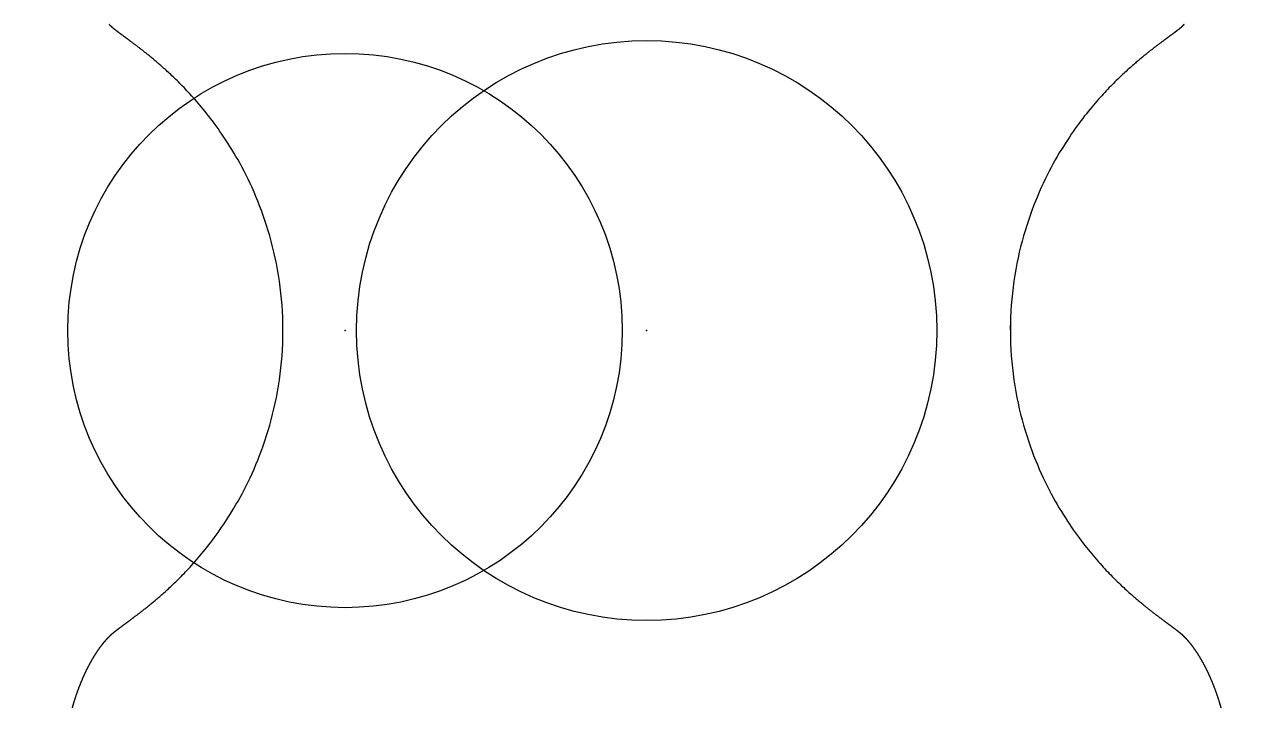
# Model space of a CAD drawing. Header units: metres. Extents: x -15 to 15, y -15 to 15.
# Drawn here: x -2.6 to 7.37, y -3.06 to 2.48 of the extents above; entities that cross this region are included whole.
import ezdxf

# ---------------------------------------------------------------- set-up
doc = ezdxf.new("R2010")
doc.units = ezdxf.units.M

msp = doc.modelspace()

# ---------------------------------------------------------------- linework, layer by layer
at = {"color": 1}
for points in [[(-2.2128, -3.0625), (-2.2117, -3.0586), (-2.2106, -3.0548), (-2.2095, -3.0509), (-2.2084, -3.0471), (-2.2073, -3.0433), (-2.2062, -3.0395), (-2.2051, -3.0357), (-2.204, -3.032), (-2.2028, -3.0282), (-2.2017, -3.0245), (-2.2006, -3.0208), (-2.1995, -3.0171), (-2.1983, -3.0134), (-2.1972, -3.0097), (-2.196, -3.006), (-2.1949, -3.0024), (-2.1938, -2.9988), (-2.1926, -2.9951), (-2.1914, -2.9915), (-2.1903, -2.9879), (-2.1891, -2.9844), (-2.188, -2.9808), (-2.1868, -2.9773), (-2.1856, -2.9737), (-2.1845, -2.9702), (-2.1833, -2.9667), (-2.1821, -2.9632), (-2.1809, -2.9597), (-2.1797, -2.9562), (-2.1786, -2.9528), (-2.1774, -2.9494), (-2.1762, -2.9459), (-2.175, -2.9425), (-2.1738, -2.9391), (-2.1726, -2.9358), (-2.1714, -2.9324), (-2.1702, -2.929), (-2.169, -2.9257), (-2.1678, -2.9224), (-2.1666, -2.9191), (-2.1654, -2.9158), (-2.1642, -2.9125), (-2.1629, -2.9092), (-2.1617, -2.906), (-2.1605, -2.9027), (-2.1593, -2.8995), (-2.1581, -2.8963), (-2.1568, -2.8931), (-2.1556, -2.8899), (-2.1544, -2.8867), (-2.1532, -2.8836), (-2.1519, -2.8804), (-2.1507, -2.8773), (-2.1495, -2.8742), (-2.1483, -2.8711), (-2.147, -2.868), (-2.1458, -2.865), (-2.1445, -2.8619), (-2.1433, -2.8589), (-2.1421, -2.8558), (-2.1408, -2.8528), (-2.1396, -2.8498), (-2.1384, -2.8468), (-2.1371, -2.8438), (-2.1359, -2.8409), (-2.1346, -2.8379), (-2.1334, -2.835), (-2.1321, -2.8321), (-2.1309, -2.8292), (-2.1297, -2.8263), (-2.1284, -2.8234), (-2.1272, -2.8206), (-2.1259, -2.8177), (-2.1247, -2.8149), (-2.1234, -2.8121), (-2.1222, -2.8092), (-2.1209, -2.8065), (-2.1197, -2.8037), (-2.1184, -2.8009), (-2.1172, -2.7982), (-2.1159, -2.7954), (-2.1147, -2.7927), (-2.1134, -2.79), (-2.1122, -2.7873), (-2.1109, -2.7846), (-2.1097, -2.7819), (-2.1084, -2.7793), (-2.1072, -2.7766), (-2.106, -2.774), (-2.1047, -2.7714), (-2.1035, -2.7688), (-2.1022, -2.7662), (-2.101, -2.7636), (-2.0997, -2.7611), (-2.0985, -2.7585), (-2.0972, -2.756), (-2.096, -2.7535), (-2.0948, -2.7509), (-2.0935, -2.7484), (-2.0923, -2.746), (-2.091, -2.7435), (-2.0898, -2.741), (-2.0886, -2.7386), (-2.0873, -2.7362), (-2.0861, -2.7338), (-2.0849, -2.7314), (-2.0836, -2.729), (-2.0824, -2.7266), (-2.0812, -2.7242), (-2.08, -2.7219), (-2.0787, -2.7196), (-2.0775, -2.7172), (-2.0763, -2.7149), (-2.0751, -2.7126), (-2.0738, -2.7103), (-2.0726, -2.7081), (-2.0714, -2.7058), (-2.0702, -2.7036), (-2.069, -2.7013), (-2.0678, -2.6991), (-2.0666, -2.6969), (-2.0653, -2.6947), (-2.0641, -2.6925), (-2.0629, -2.6904), (-2.0617, -2.6882), (-2.0605, -2.6861), (-2.0593, -2.684), (-2.0581, -2.6818), (-2.0569, -2.6797), (-2.0557, -2.6777), (-2.0546, -2.6756), (-2.0534, -2.6735), (-2.0522, -2.6715), (-2.051, -2.6694), (-2.0498, -2.6674), (-2.0486, -2.6654), (-2.0475, -2.6634), (-2.0463, -2.6614), (-2.0451, -2.6594), (-2.044, -2.6575), (-2.0428, -2.6555), (-2.0416, -2.6536), (-2.0405, -2.6516), (-2.0393, -2.6497), (-2.0382, -2.6478), (-2.037, -2.6459), (-2.0358, -2.6441), (-2.0347, -2.6422), (-2.0336, -2.6403), (-2.0324, -2.6385), (-2.0313, -2.6367), (-2.0301, -2.6349), (-2.029, -2.633), (-2.0279, -2.6313), (-2.0268, -2.6295), (-2.0256, -2.6277), (-2.0245, -2.6259), (-2.0234, -2.6242), (-2.0223, -2.6225), (-2.0212, -2.6208), (-2.0201, -2.619), (-2.019, -2.6173), (-2.0179, -2.6157), (-2.0168, -2.614), (-2.0157, -2.6123), (-2.0146, -2.6107), (-2.0135, -2.609), (-2.0124, -2.6074), (-2.0113, -2.6058), (-2.0102, -2.6042), (-2.0092, -2.6026), (-2.0081, -2.601), (-2.007, -2.5994), (-2.006, -2.5979), (-2.0049, -2.5963), (-2.0039, -2.5948), (-2.0028, -2.5933), (-2.0018, -2.5918), (-2.0007, -2.5903), (-1.9997, -2.5888), (-1.9986, -2.5873), (-1.9976, -2.5858), (-1.9966, -2.5844), (-1.9956, -2.5829), (-1.9945, -2.5815), (-1.9935, -2.58), (-1.9925, -2.5786), (-1.9915, -2.5772), (-1.9905, -2.5758), (-1.9895, -2.5745), (-1.9885, -2.5731), (-1.9875, -2.5717), (-1.9865, -2.5704), (-1.9855, -2.569), (-1.9846, -2.5677), (-1.9836, -2.5664), (-1.9826, -2.5651), (-1.9816, -2.5638), (-1.9807, -2.5625), (-1.9797, -2.5612), (-1.9788, -2.5599), (-1.9778, -2.5587), (-1.9769, -2.5574), (-1.9759, -2.5562), (-1.975, -2.555), (-1.9741, -2.5538), (-1.9731, -2.5525), (-1.9722, -2.5513), (-1.9713, -2.5502), (-1.9704, -2.549), (-1.9695, -2.5478), (-1.9685, -2.5467), (-1.9676, -2.5455), (-1.9667, -2.5444), (-1.9658, -2.5432), (-1.965, -2.5421), (-1.9641, -2.541), (-1.9632, -2.5399), (-1.9623, -2.5388), (-1.9614, -2.5377), (-1.9606, -2.5367), (-1.9597, -2.5356), (-1.9589, -2.5345), (-1.958, -2.5335), (-1.9572, -2.5325), (-1.9563, -2.5314), (-1.9555, -2.5304), (-1.9546, -2.5294), (-1.9538, -2.5284), (-1.953, -2.5274), (-1.9522, -2.5264), (-1.9513, -2.5255), (-1.9505, -2.5245), (-1.9497, -2.5235), (-1.9489, -2.5226), (-1.9481, -2.5217), (-1.9473, -2.5207), (-1.9465, -2.5198), (-1.9457, -2.5189), (-1.945, -2.518), (-1.9442, -2.5171), (-1.9434, -2.5162), (-1.9426, -2.5153), (-1.9419, -2.5144), (-1.9411, -2.5136), (-1.9404, -2.5127), (-1.9396, -2.5119), (-1.9389, -2.511), (-1.9381, -2.5102), (-1.9374, -2.5094), (-1.9366, -2.5086), (-1.9359, -2.5077), (-1.9352, -2.5069), (-1.9345, -2.5061), (-1.9338, -2.5054), (-1.9331, -2.5046), (-1.9323, -2.5038), (-1.9316, -2.503), (-1.9309, -2.5023), (-1.9302, -2.5015), (-1.9296, -2.5008), (-1.9289, -2.5), (-1.9282, -2.4993), (-1.9275, -2.4986), (-1.9268, -2.4979), (-1.9262, -2.4971), (-1.9255, -2.4964), (-1.9248, -2.4957), (-1.9242, -2.495), (-1.9235, -2.4944), (-1.9229, -2.4937), (-1.9222, -2.493), (-1.9216, -2.4923), (-1.921, -2.4917), (-1.9203, -2.491), (-1.9197, -2.4904), (-1.9191, -2.4897), (-1.9185, -2.4891), (-1.9178, -2.4885), (-1.9172, -2.4878), (-1.9166, -2.4872), (-1.916, -2.4866), (-1.9154, -2.486), (-1.9148, -2.4854), (-1.9142, -2.4848), (-1.9136, -2.4842), (-1.913, -2.4836), (-1.9124, -2.483), (-1.9118, -2.4824), (-1.9113, -2.4819), (-1.9107, -2.4813), (-1.9101, -2.4807), (-1.9095, -2.4802), (-1.909, -2.4796), (-1.9084, -2.4791), (-1.9078, -2.4785), (-1.9073, -2.478), (-1.9067, -2.4774), (-1.9062, -2.4769), (-1.9056, -2.4764), (-1.9051, -2.4758), (-1.9045, -2.4753), (-1.904, -2.4748), (-1.9034, -2.4743), (-1.9029, -2.4738), (-1.9023, -2.4733), (-1.9018, -2.4728), (-1.9013, -2.4723), (-1.9007, -2.4718), (-1.9002, -2.4713), (-1.8997, -2.4708), (-1.8991, -2.4703), (-1.8986, -2.4698), (-1.8981, -2.4693), (-1.8976, -2.4688), (-1.897, -2.4683), (-1.8965, -2.4679), (-1.896, -2.4674), (-1.8955, -2.4669), (-1.895, -2.4665), (-1.8944, -2.466), (-1.8939, -2.4655), (-1.8934, -2.4651), (-1.8929, -2.4646), (-1.8924, -2.4641), (-1.8919, -2.4637), (-1.8913, -2.4632), (-1.8908, -2.4628), (-1.8903, -2.4623), (-1.8898, -2.4618), (-1.8893, -2.4614), (-1.8888, -2.4609), (-1.8882, -2.4605), (-1.8877, -2.46), (-1.8872, -2.4596), (-1.8867, -2.4591), (-1.8862, -2.4587), (-1.8856, -2.4582), (-1.8851, -2.4578), (-1.8846, -2.4573), (-1.884, -2.4569), (-1.8835, -2.4564), (-1.883, -2.456), (-1.8824, -2.4555), (-1.8819, -2.455), (-1.8814, -2.4546), (-1.8808, -2.4541), (-1.8803, -2.4537), (-1.8797, -2.4532), (-1.8792, -2.4527), (-1.8786, -2.4523), (-1.8781, -2.4518), (-1.8775, -2.4513), (-1.8769, -2.4509), (-1.8764, -2.4504), (-1.8758, -2.4499), (-1.8752, -2.4494), (-1.8746, -2.449), (-1.874, -2.4485), (-1.8734, -2.448), (-1.8728, -2.4475), (-1.8722, -2.447), (-1.8716, -2.4465), (-1.871, -2.446), (-1.8704, -2.4455), (-1.8697, -2.445), (-1.8691, -2.4445), (-1.8684, -2.4439), (-1.8678, -2.4434), (-1.8671, -2.4429), (-1.8664, -2.4424), (-1.8658, -2.4418), (-1.8651, -2.4413), (-1.8644, -2.4407), (-1.8637, -2.4401), (-1.8629, -2.4396), (-1.8622, -2.439), (-1.8615, -2.4384), (-1.8607, -2.4378), (-1.86, -2.4372), (-1.8592, -2.4366), (-1.8584, -2.436), (-1.8576, -2.4354), (-1.8568, -2.4348), (-1.856, -2.4342), (-1.8552, -2.4335), (-1.8544, -2.4329), (-1.8535, -2.4322), (-1.8526, -2.4315), (-1.8517, -2.4309), (-1.8508, -2.4302), (-1.8499, -2.4295), (-1.849, -2.4288), (-1.8481, -2.428), (-1.8471, -2.4273), (-1.8461, -2.4266), (-1.8451, -2.4258), (-1.8441, -2.425), (-1.8431, -2.4243), (-1.842, -2.4235), (-1.841, -2.4227), (-1.8399, -2.4218), (-1.8388, -2.421), (-1.8377, -2.4201), (-1.8365, -2.4193), (-1.8353, -2.4184), (-1.8342, -2.4175), (-1.8329, -2.4166), (-1.8317, -2.4157), (-1.8305, -2.4147), (-1.8292, -2.4138), (-1.8279, -2.4128), (-1.8265, -2.4118), (-1.8252, -2.4108), (-1.8238, -2.4098), (-1.8224, -2.4087), (-1.8209, -2.4076), (-1.8195, -2.4065), (-1.818, -2.4054), (-1.8164, -2.4043), (-1.8149, -2.4032), (-1.8133, -2.402), (-1.8117, -2.4008), (-1.81, -2.3996), (-1.8083, -2.3983), (-1.8066, -2.397), (-1.8049, -2.3957), (-1.8031, -2.3944), (-1.8012, -2.3931), (-1.7994, -2.3917), (-1.7975, -2.3903), (-1.7955, -2.3889), (-1.7935, -2.3874), (-1.7915, -2.3859), (-1.7895, -2.3844), (-1.7874, -2.3828), (-1.7852, -2.3813), (-1.783, -2.3796), (-1.7808, -2.378), (-1.7785, -2.3763), (-1.7762, -2.3746), (-1.7738, -2.3728), (-1.7713, -2.371), (-1.7689, -2.3692), (-1.7663, -2.3673), (-1.7637, -2.3654), (-1.7611, -2.3635), (-1.7584, -2.3615), (-1.7556, -2.3594), (-1.7528, -2.3574), (-1.75, -2.3552), (-1.747, -2.3531), (-1.744, -2.3508), (-1.741, -2.3486), (-1.7379, -2.3463), (-1.7347, -2.3439), (-1.7314, -2.3415), (-1.7281, -2.339), (-1.7247, -2.3364), (-1.7213, -2.3338), (-1.7177, -2.3312), (-1.7141, -2.3285), (-1.7105, -2.3257), (-1.7067, -2.3229), (-1.7028, -2.32), (-1.6989, -2.317), (-1.6949, -2.314), (-1.6908, -2.3108), (-1.6867, -2.3077), (-1.6824, -2.3044), (-1.678, -2.3011), (-1.6736, -2.2977), (-1.6691, -2.2942), (-1.6644, -2.2906), (-1.6597, -2.2869), (-1.6549, -2.2832), (-1.6499, -2.2793), (-1.6449, -2.2754), (-1.6397, -2.2713), (-1.6345, -2.2672), (-1.6291, -2.263), (-1.6237, -2.2586), (-1.6181, -2.2542), (-1.6124, -2.2496), (-1.6065, -2.2449), (-1.6006, -2.2401), (-1.5945, -2.2352), (-1.5883, -2.2302), (-1.582, -2.225), (-1.5755, -2.2197), (-1.5689, -2.2142), (-1.5622, -2.2087), (-1.5553, -2.2029), (-1.5483, -2.197), (-1.5411, -2.191), (-1.5338, -2.1848), (-1.5264, -2.1785), (-1.5187, -2.1719), (-1.511, -2.1652), (-1.503, -2.1583), (-1.4949, -2.1513), (-1.4867, -2.144), (-1.4783, -2.1365), (-1.4697, -2.1289), (-1.4609, -2.121), (-1.452, -2.1129), (-1.4428, -2.1046), (-1.4335, -2.096), (-1.4241, -2.0872), (-1.4144, -2.0781), (-1.4045, -2.0688), (-1.3945, -2.0593), (-1.3842, -2.0494), (-1.3738, -2.0393), (-1.3632, -2.0289), (-1.3523, -2.0182), (-1.3413, -2.0071), (-1.33, -1.9958), (-1.3186, -1.9841), (-1.3069, -1.9721), (-1.2951, -1.9597), (-1.283, -1.9469), (-1.2707, -1.9338), (-1.2582, -1.9203), (-1.2455, -1.9064), (-1.2326, -1.892), (-1.2195, -1.8773), (-1.2061, -1.8621), (-1.1926, -1.8464), (-1.1788, -1.8303), (-1.1649, -1.8137), (-1.1507, -1.7966), (-1.1363, -1.7789), (-1.1218, -1.7608), (-1.107, -1.7421), (-1.0921, -1.7228), (-1.077, -1.7029), (-1.0617, -1.6825), (-1.0462, -1.6614), (-1.0306, -1.6398), (-1.0149, -1.6174), (-0.999, -1.5944), (-0.983, -1.5708), (-0.9668, -1.5464), (-0.9506, -1.5213), (-0.9343, -1.4956), (-0.9179, -1.469), (-0.9014, -1.4417), (-0.885, -1.4137), (-0.8685, -1.3848), (-0.852, -1.3552), (-0.8355, -1.3248), (-0.8191, -1.2935), (-0.8028, -1.2614), (-0.7866, -1.2285), (-0.7705, -1.1947), (-0.7545, -1.1601), (-0.7388, -1.1247), (-0.7233, -1.0884), (-0.708, -1.0512), (-0.693, -1.0132), (-0.6783, -0.9744), (-0.664, -0.9347), (-0.6501, -0.8942), (-0.6366, -0.8529), (-0.6236, -0.8109), (-0.611, -0.768), (-0.599, -0.7244), (-0.5876, -0.6801), (-0.5768, -0.6351), (-0.5666, -0.5895), (-0.557, -0.5432), (-0.5482, -0.4964), (-0.5401, -0.449), (-0.5328, -0.4011), (-0.5262, -0.3528), (-0.5205, -0.304), (-0.5156, -0.2549), (-0.5115, -0.2056), (-0.5083, -0.156), (-0.506, -0.1062), (-0.5046, -0.0562), (-0.504, -0.0063), (-0.5046, 0.0562), (-0.506, 0.1062), (-0.5083, 0.156), (-0.5115, 0.2056), (-0.5156, 0.2549), (-0.5205, 0.304), (-0.5262, 0.3528), (-0.5328, 0.4011), (-0.5401, 0.449), (-0.5482, 0.4964), (-0.557, 0.5432), (-0.5666, 0.5895), (-0.5768, 0.6351), (-0.5876, 0.6801), (-0.599, 0.7244), (-0.611, 0.768), (-0.6236, 0.8109), (-0.6366, 0.8529), (-0.6501, 0.8942), (-0.664, 0.9347), (-0.6783, 0.9744), (-0.693, 1.0132), (-0.708, 1.0512), (-0.7233, 1.0884), (-0.7388, 1.1247), (-0.7545, 1.1601), (-0.7705, 1.1947), (-0.7866, 1.2285), (-0.8028, 1.2614), (-0.8191, 1.2935), (-0.8355, 1.3248), (-0.852, 1.3552), (-0.8685, 1.3848), (-0.885, 1.4137), (-0.9014, 1.4417), (-0.9179, 1.469), (-0.9343, 1.4956), (-0.9506, 1.5213), (-0.9668, 1.5464), (-0.983, 1.5708), (-0.999, 1.5944), (-1.0149, 1.6174), (-1.0306, 1.6398), (-1.0462, 1.6614), (-1.0617, 1.6825), (-1.077, 1.7029), (-1.0921, 1.7228), (-1.107, 1.7421), (-1.1218, 1.7608), (-1.1363, 1.7789), (-1.1507, 1.7966), (-1.1649, 1.8137), (-1.1788, 1.8303), (-1.1926, 1.8464), (-1.2061, 1.8621), (-1.2195, 1.8773), (-1.2326, 1.892), (-1.2455, 1.9064), (-1.2582, 1.9203), (-1.2707, 1.9338), (-1.283, 1.9469), (-1.2951, 1.9597), (-1.3069, 1.9721), (-1.3186, 1.9841), (-1.33, 1.9958), (-1.3413, 2.0071), (-1.3523, 2.0182), (-1.3632, 2.0289), (-1.3738, 2.0393), (-1.3842, 2.0494), (-1.3945, 2.0593), (-1.4045, 2.0688), (-1.4144, 2.0781), (-1.4241, 2.0872), (-1.4335, 2.096), (-1.4428, 2.1046), (-1.452, 2.1129), (-1.4609, 2.121), (-1.4697, 2.1289), (-1.4783, 2.1365), (-1.4867, 2.144), (-1.4949, 2.1513), (-1.503, 2.1583), (-1.511, 2.1652), (-1.5187, 2.1719), (-1.5264, 2.1785), (-1.5338, 2.1848), (-1.5411, 2.191), (-1.5483, 2.197), (-1.5553, 2.2029), (-1.5622, 2.2087), (-1.5689, 2.2142), (-1.5755, 2.2197), (-1.582, 2.225), (-1.5883, 2.2302), (-1.5945, 2.2352), (-1.6006, 2.2401), (-1.6065, 2.2449), (-1.6124, 2.2496), (-1.6181, 2.2542), (-1.6237, 2.2586), (-1.6291, 2.263), (-1.6345, 2.2672), (-1.6397, 2.2713), (-1.6449, 2.2754), (-1.6499, 2.2793), (-1.6549, 2.2832), (-1.6597, 2.2869), (-1.6644, 2.2906), (-1.6691, 2.2942), (-1.6736, 2.2977), (-1.678, 2.3011), (-1.6824, 2.3044), (-1.6867, 2.3077), (-1.6908, 2.3108), (-1.6949, 2.314), (-1.6989, 2.317), (-1.7028, 2.32), (-1.7067, 2.3229), (-1.7105, 2.3257), (-1.7141, 2.3285), (-1.7177, 2.3312), (-1.7213, 2.3338), (-1.7247, 2.3364), (-1.7281, 2.339), (-1.7314, 2.3415), (-1.7347, 2.3439), (-1.7379, 2.3463), (-1.741, 2.3486), (-1.744, 2.3508), (-1.747, 2.3531), (-1.75, 2.3552), (-1.7528, 2.3574), (-1.7556, 2.3594), (-1.7584, 2.3615), (-1.7611, 2.3635), (-1.7637, 2.3654), (-1.7663, 2.3673), (-1.7689, 2.3692), (-1.7713, 2.371), (-1.7738, 2.3728), (-1.7762, 2.3746), (-1.7785, 2.3763), (-1.7808, 2.378), (-1.783, 2.3796), (-1.7852, 2.3813), (-1.7874, 2.3828), (-1.7895, 2.3844), (-1.7915, 2.3859), (-1.7935, 2.3874), (-1.7955, 2.3889), (-1.7975, 2.3903), (-1.7994, 2.3917), (-1.8012, 2.3931), (-1.8031, 2.3944), (-1.8049, 2.3957), (-1.8066, 2.397), (-1.8083, 2.3983), (-1.81, 2.3996), (-1.8117, 2.4008), (-1.8133, 2.402), (-1.8149, 2.4032), (-1.8164, 2.4043), (-1.818, 2.4054), (-1.8195, 2.4065), (-1.8209, 2.4076), (-1.8224, 2.4087), (-1.8238, 2.4098), (-1.8252, 2.4108), (-1.8265, 2.4118), (-1.8279, 2.4128), (-1.8292, 2.4138), (-1.8305, 2.4147), (-1.8317, 2.4157), (-1.8329, 2.4166), (-1.8342, 2.4175), (-1.8353, 2.4184), (-1.8365, 2.4193), (-1.8377, 2.4201), (-1.8388, 2.421), (-1.8399, 2.4218), (-1.841, 2.4227), (-1.842, 2.4235), (-1.8431, 2.4243), (-1.8441, 2.425), (-1.8451, 2.4258), (-1.8461, 2.4266), (-1.8471, 2.4273), (-1.8481, 2.428), (-1.849, 2.4288), (-1.8499, 2.4295), (-1.8508, 2.4302), (-1.8517, 2.4309), (-1.8526, 2.4315), (-1.8535, 2.4322), (-1.8544, 2.4329), (-1.8552, 2.4335), (-1.856, 2.4342), (-1.8568, 2.4348), (-1.8576, 2.4354), (-1.8584, 2.436), (-1.8592, 2.4366), (-1.86, 2.4372), (-1.8607, 2.4378), (-1.8615, 2.4384), (-1.8622, 2.439), (-1.8629, 2.4396), (-1.8637, 2.4401), (-1.8644, 2.4407), (-1.8651, 2.4413), (-1.8658, 2.4418), (-1.8664, 2.4424), (-1.8671, 2.4429), (-1.8678, 2.4434), (-1.8684, 2.4439), (-1.8691, 2.4445), (-1.8697, 2.445), (-1.8704, 2.4455), (-1.871, 2.446), (-1.8716, 2.4465), (-1.8722, 2.447), (-1.8728, 2.4475), (-1.8734, 2.448), (-1.874, 2.4485), (-1.8746, 2.449), (-1.8752, 2.4494), (-1.8758, 2.4499), (-1.8764, 2.4504), (-1.8769, 2.4509), (-1.8775, 2.4513), (-1.8781, 2.4518), (-1.8786, 2.4523), (-1.8792, 2.4527), (-1.8797, 2.4532), (-1.8803, 2.4537), (-1.8808, 2.4541), (-1.8814, 2.4546), (-1.8819, 2.455), (-1.8824, 2.4555), (-1.883, 2.456), (-1.8835, 2.4564), (-1.884, 2.4569), (-1.8846, 2.4573), (-1.8851, 2.4578), (-1.8856, 2.4582), (-1.8862, 2.4587), (-1.8867, 2.4591), (-1.8872, 2.4596), (-1.8877, 2.46), (-1.8882, 2.4605), (-1.8888, 2.4609), (-1.8893, 2.4614), (-1.8898, 2.4618), (-1.8903, 2.4623), (-1.8908, 2.4628), (-1.8913, 2.4632), (-1.8919, 2.4637), (-1.8924, 2.4641), (-1.8929, 2.4646), (-1.8934, 2.4651), (-1.8939, 2.4655), (-1.8944, 2.466), (-1.895, 2.4665), (-1.8955, 2.4669), (-1.896, 2.4674), (-1.8965, 2.4679), (-1.897, 2.4683), (-1.8976, 2.4688), (-1.8981, 2.4693), (-1.8986, 2.4698), (-1.8991, 2.4703), (-1.8997, 2.4708), (-1.9002, 2.4713), (-1.9007, 2.4718), (-1.9013, 2.4723), (-1.9018, 2.4728), (-1.9023, 2.4733), (-1.9029, 2.4738), (-1.9034, 2.4743), (-1.904, 2.4748), (-1.9045, 2.4753), (-1.9051, 2.4758), (-1.9056, 2.4764), (-1.9062, 2.4769), (-1.9067, 2.4774), (-1.9073, 2.478), (-1.9078, 2.4785), (-1.9084, 2.4791), (-1.909, 2.4796), (-1.9095, 2.4802), (-1.9101, 2.4807), (-1.9107, 2.4813), (-1.9113, 2.4819), (-1.9118, 2.4824), (-1.9124, 2.483), (-1.913, 2.4836), (-1.9136, 2.4842), (-1.9142, 2.4848)], [(6.8102, 2.4848), (6.8096, 2.4842), (6.809, 2.4836), (6.8084, 2.483), (6.8078, 2.4824), (6.8073, 2.4819), (6.8067, 2.4813), (6.8061, 2.4807), (6.8055, 2.4802), (6.805, 2.4796), (6.8044, 2.4791), (6.8038, 2.4785), (6.8033, 2.478), (6.8027, 2.4774), (6.8022, 2.4769), (6.8016, 2.4764), (6.8011, 2.4758), (6.8005, 2.4753), (6.8, 2.4748), (6.7994, 2.4743), (6.7989, 2.4738), (6.7983, 2.4733), (6.7978, 2.4728), (6.7973, 2.4723), (6.7967, 2.4718), (6.7962, 2.4713), (6.7957, 2.4708), (6.7951, 2.4703), (6.7946, 2.4698), (6.7941, 2.4693), (6.7936, 2.4688), (6.793, 2.4683), (6.7925, 2.4679), (6.792, 2.4674), (6.7915, 2.4669), (6.791, 2.4665), (6.7904, 2.466), (6.7899, 2.4655), (6.7894, 2.4651), (6.7889, 2.4646), (6.7884, 2.4641), (6.7879, 2.4637), (6.7873, 2.4632), (6.7868, 2.4628), (6.7863, 2.4623), (6.7858, 2.4618), (6.7853, 2.4614), (6.7848, 2.4609), (6.7842, 2.4605), (6.7837, 2.46), (6.7832, 2.4596), (6.7827, 2.4591), (6.7822, 2.4587), (6.7816, 2.4582), (6.7811, 2.4578), (6.7806, 2.4573), (6.78, 2.4569), (6.7795, 2.4564), (6.779, 2.456), (6.7784, 2.4555), (6.7779, 2.455), (6.7774, 2.4546), (6.7768, 2.4541), (6.7763, 2.4537), (6.7757, 2.4532), (6.7752, 2.4527), (6.7746, 2.4523), (6.7741, 2.4518), (6.7735, 2.4513), (6.7729, 2.4509), (6.7724, 2.4504), (6.7718, 2.4499), (6.7712, 2.4494), (6.7706, 2.449), (6.77, 2.4485), (6.7694, 2.448), (6.7688, 2.4475), (6.7682, 2.447), (6.7676, 2.4465), (6.767, 2.446), (6.7664, 2.4455), (6.7657, 2.445), (6.7651, 2.4445), (6.7644, 2.4439), (6.7638, 2.4434), (6.7631, 2.4429), (6.7624, 2.4424), (6.7618, 2.4418), (6.7611, 2.4413), (6.7604, 2.4407), (6.7597, 2.4401), (6.7589, 2.4396), (6.7582, 2.439), (6.7575, 2.4384), (6.7567, 2.4378), (6.756, 2.4372), (6.7552, 2.4366), (6.7544, 2.436), (6.7536, 2.4354), (6.7528, 2.4348), (6.752, 2.4342), (6.7512, 2.4335), (6.7504, 2.4329), (6.7495, 2.4322), (6.7486, 2.4315), (6.7477, 2.4309), (6.7468, 2.4302), (6.7459, 2.4295), (6.745, 2.4288), (6.7441, 2.428), (6.7431, 2.4273), (6.7421, 2.4266), (6.7411, 2.4258), (6.7401, 2.425), (6.7391, 2.4243), (6.738, 2.4235), (6.737, 2.4227), (6.7359, 2.4218), (6.7348, 2.421), (6.7337, 2.4201), (6.7325, 2.4193), (6.7313, 2.4184), (6.7302, 2.4175), (6.7289, 2.4166), (6.7277, 2.4157), (6.7265, 2.4147), (6.7252, 2.4138), (6.7239, 2.4128), (6.7225, 2.4118), (6.7212, 2.4108), (6.7198, 2.4098), (6.7184, 2.4087), (6.7169, 2.4076), (6.7155, 2.4065), (6.714, 2.4054), (6.7124, 2.4043), (6.7109, 2.4032), (6.7093, 2.402), (6.7077, 2.4008), (6.706, 2.3996), (6.7043, 2.3983), (6.7026, 2.397), (6.7009, 2.3957), (6.6991, 2.3944), (6.6972, 2.3931), (6.6954, 2.3917), (6.6935, 2.3903), (6.6915, 2.3889), (6.6895, 2.3874), (6.6875, 2.3859), (6.6855, 2.3844), (6.6834, 2.3828), (6.6812, 2.3813), (6.679, 2.3796), (6.6768, 2.378), (6.6745, 2.3763), (6.6722, 2.3746), (6.6698, 2.3728), (6.6673, 2.371), (6.6649, 2.3692), (6.6623, 2.3673), (6.6597, 2.3654), (6.6571, 2.3635), (6.6544, 2.3615), (6.6516, 2.3594), (6.6488, 2.3574), (6.646, 2.3552), (6.643, 2.3531), (6.64, 2.3508), (6.637, 2.3486), (6.6339, 2.3463), (6.6307, 2.3439), (6.6274, 2.3415), (6.6241, 2.339), (6.6207, 2.3364), (6.6173, 2.3338), (6.6137, 2.3312), (6.6101, 2.3285), (6.6065, 2.3257), (6.6027, 2.3229), (6.5988, 2.32), (6.5949, 2.317), (6.5909, 2.314), (6.5868, 2.3108), (6.5827, 2.3077), (6.5784, 2.3044), (6.574, 2.3011), (6.5696, 2.2977), (6.5651, 2.2942), (6.5604, 2.2906), (6.5557, 2.2869), (6.5509, 2.2832), (6.5459, 2.2793), (6.5409, 2.2754), (6.5357, 2.2713), (6.5305, 2.2672), (6.5251, 2.263), (6.5197, 2.2586), (6.5141, 2.2542), (6.5084, 2.2496), (6.5025, 2.2449), (6.4966, 2.2401), (6.4905, 2.2352), (6.4843, 2.2302), (6.478, 2.225), (6.4715, 2.2197), (6.4649, 2.2142), (6.4582, 2.2087), (6.4513, 2.2029), (6.4443, 2.197), (6.4371, 2.191), (6.4298, 2.1848), (6.4224, 2.1785), (6.4147, 2.1719), (6.407, 2.1652), (6.399, 2.1583), (6.3909, 2.1513), (6.3827, 2.144), (6.3743, 2.1365), (6.3657, 2.1289), (6.3569, 2.121), (6.348, 2.1129), (6.3388, 2.1046), (6.3295, 2.096), (6.3201, 2.0872), (6.3104, 2.0781), (6.3005, 2.0688), (6.2905, 2.0593), (6.2802, 2.0494), (6.2698, 2.0393), (6.2592, 2.0289), (6.2483, 2.0182), (6.2373, 2.0071), (6.226, 1.9958), (6.2146, 1.9841), (6.2029, 1.9721), (6.1911, 1.9597), (6.179, 1.9469), (6.1667, 1.9338), (6.1542, 1.9203), (6.1415, 1.9064), (6.1286, 1.892), (6.1155, 1.8773), (6.1021, 1.8621), (6.0886, 1.8464), (6.0748, 1.8303), (6.0609, 1.8137), (6.0467, 1.7966), (6.0323, 1.7789), (6.0178, 1.7608), (6.003, 1.7421), (5.9881, 1.7228), (5.973, 1.7029), (5.9577, 1.6825), (5.9422, 1.6614), (5.9266, 1.6398), (5.9109, 1.6174), (5.895, 1.5944), (5.879, 1.5708), (5.8628, 1.5464), (5.8466, 1.5213), (5.8303, 1.4956), (5.8139, 1.469), (5.7974, 1.4417), (5.781, 1.4137), (5.7645, 1.3848), (5.748, 1.3552), (5.7315, 1.3248), (5.7151, 1.2935), (5.6988, 1.2614), (5.6826, 1.2285), (5.6665, 1.1947), (5.6505, 1.1601), (5.6348, 1.1247), (5.6193, 1.0884), (5.604, 1.0512), (5.589, 1.0132), (5.5743, 0.9744), (5.56, 0.9347), (5.5461, 0.8942), (5.5326, 0.8529), (5.5196, 0.8109), (5.507, 0.768), (5.495, 0.7244), (5.4836, 0.6801), (5.4728, 0.6351), (5.4626, 0.5895), (5.453, 0.5432), (5.4442, 0.4964), (5.4361, 0.449), (5.4288, 0.4011), (5.4222, 0.3528), (5.4165, 0.304), (5.4116, 0.2549), (5.4075, 0.2056), (5.4043, 0.156), (5.402, 0.1062), (5.4006, 0.0562), (5.4, 0.0063), (5.4003, 0.0437), (5.4003, 0.0437), (5.4, -0.0063), (5.4006, -0.0562), (5.402, -0.1062), (5.4043, -0.156), (5.4075, -0.2056), (5.4116, -0.2549), (5.4165, -0.304), (5.4222, -0.3528), (5.4288, -0.4011), (5.4361, -0.449), (5.4442, -0.4964), (5.453, -0.5432), (5.4626, -0.5895), (5.4728, -0.6351), (5.4836, -0.6801), (5.495, -0.7244), (5.507, -0.768), (5.5196, -0.8109), (5.5326, -0.8529), (5.5461, -0.8942), (5.56, -0.9347), (5.5743, -0.9744), (5.589, -1.0132), (5.604, -1.0512), (5.6193, -1.0884), (5.6348, -1.1247), (5.6505, -1.1601), (5.6665, -1.1947), (5.6826, -1.2285), (5.6988, -1.2614), (5.7151, -1.2935), (5.7315, -1.3248), (5.748, -1.3552), (5.7645, -1.3848), (5.781, -1.4137), (5.7974, -1.4417), (5.8139, -1.469), (5.8303, -1.4956), (5.8466, -1.5213), (5.8628, -1.5464), (5.879, -1.5708), (5.895, -1.5944), (5.9109, -1.6174), (5.9266, -1.6398), (5.9422, -1.6614), (5.9577, -1.6825), (5.973, -1.7029), (5.9881, -1.7228), (6.003, -1.7421), (6.0178, -1.7608), (6.0323, -1.7789), (6.0467, -1.7966), (6.0609, -1.8137), (6.0748, -1.8303), (6.0886, -1.8464), (6.1021, -1.8621), (6.1155, -1.8773), (6.1286, -1.892), (6.1415, -1.9064), (6.1542, -1.9203), (6.1667, -1.9338), (6.179, -1.9469), (6.1911, -1.9597), (6.2029, -1.9721), (6.2146, -1.9841), (6.226, -1.9958), (6.2373, -2.0071), (6.2483, -2.0182), (6.2592, -2.0289), (6.2698, -2.0393), (6.2802, -2.0494), (6.2905, -2.0593), (6.3005, -2.0688), (6.3104, -2.0781), (6.3201, -2.0872), (6.3295, -2.096), (6.3388, -2.1046), (6.348, -2.1129), (6.3569, -2.121), (6.3657, -2.1289), (6.3743, -2.1365), (6.3827, -2.144), (6.3909, -2.1513), (6.399, -2.1583), (6.407, -2.1652), (6.4147, -2.1719), (6.4224, -2.1785), (6.4298, -2.1848), (6.4371, -2.191), (6.4443, -2.197), (6.4513, -2.2029), (6.4582, -2.2087), (6.4649, -2.2142), (6.4715, -2.2197), (6.478, -2.225), (6.4843, -2.2302), (6.4905, -2.2352), (6.4966, -2.2401), (6.5025, -2.2449), (6.5084, -2.2496), (6.5141, -2.2542), (6.5197, -2.2586), (6.5251, -2.263), (6.5305, -2.2672), (6.5357, -2.2713), (6.5409, -2.2754), (6.5459, -2.2793), (6.5509, -2.2832), (6.5557, -2.2869), (6.5604, -2.2906), (6.5651, -2.2942), (6.5696, -2.2977), (6.574, -2.3011), (6.5784, -2.3044), (6.5827, -2.3077), (6.5868, -2.3108), (6.5909, -2.314), (6.5949, -2.317), (6.5988, -2.32), (6.6027, -2.3229), (6.6065, -2.3257), (6.6101, -2.3285), (6.6137, -2.3312), (6.6173, -2.3338), (6.6207, -2.3364), (6.6241, -2.339), (6.6274, -2.3415), (6.6307, -2.3439), (6.6339, -2.3463), (6.637, -2.3486), (6.64, -2.3508), (6.643, -2.3531), (6.646, -2.3552), (6.6488, -2.3574), (6.6516, -2.3594), (6.6544, -2.3615), (6.6571, -2.3635), (6.6597, -2.3654), (6.6623, -2.3673), (6.6649, -2.3692), (6.6673, -2.371), (6.6698, -2.3728), (6.6722, -2.3746), (6.6745, -2.3763), (6.6768, -2.378), (6.679, -2.3796), (6.6812, -2.3813), (6.6834, -2.3828), (6.6855, -2.3844), (6.6875, -2.3859), (6.6895, -2.3874), (6.6915, -2.3889), (6.6935, -2.3903), (6.6954, -2.3917), (6.6972, -2.3931), (6.6991, -2.3944), (6.7009, -2.3957), (6.7026, -2.397), (6.7043, -2.3983), (6.706, -2.3996), (6.7077, -2.4008), (6.7093, -2.402), (6.7109, -2.4032), (6.7124, -2.4043), (6.714, -2.4054), (6.7155, -2.4065), (6.7169, -2.4076), (6.7184, -2.4087), (6.7198, -2.4098), (6.7212, -2.4108), (6.7225, -2.4118), (6.7239, -2.4128), (6.7252, -2.4138), (6.7265, -2.4147), (6.7277, -2.4157), (6.7289, -2.4166), (6.7302, -2.4175), (6.7313, -2.4184), (6.7325, -2.4193), (6.7337, -2.4201), (6.7348, -2.421), (6.7359, -2.4218), (6.737, -2.4227), (6.738, -2.4235), (6.7391, -2.4243), (6.7401, -2.425), (6.7411, -2.4258), (6.7421, -2.4266), (6.7431, -2.4273), (6.7441, -2.428), (6.745, -2.4288), (6.7459, -2.4295), (6.7468, -2.4302), (6.7477, -2.4309), (6.7486, -2.4315), (6.7495, -2.4322), (6.7504, -2.4329), (6.7512, -2.4335), (6.752, -2.4342), (6.7528, -2.4348), (6.7536, -2.4354), (6.7544, -2.436), (6.7552, -2.4366), (6.756, -2.4372), (6.7567, -2.4378), (6.7575, -2.4384), (6.7582, -2.439), (6.7589, -2.4396), (6.7597, -2.4401), (6.7604, -2.4407), (6.7611, -2.4413), (6.7618, -2.4418), (6.7624, -2.4424), (6.7631, -2.4429), (6.7638, -2.4434), (6.7644, -2.4439), (6.7651, -2.4445), (6.7657, -2.445), (6.7664, -2.4455), (6.767, -2.446), (6.7676, -2.4465), (6.7682, -2.447), (6.7688, -2.4475), (6.7694, -2.448), (6.77, -2.4485), (6.7706, -2.449), (6.7712, -2.4494), (6.7718, -2.4499), (6.7724, -2.4504), (6.7729, -2.4509), (6.7735, -2.4513), (6.7741, -2.4518), (6.7746, -2.4523), (6.7752, -2.4527), (6.7757, -2.4532), (6.7763, -2.4537), (6.7768, -2.4541), (6.7774, -2.4546), (6.7779, -2.455), (6.7784, -2.4555), (6.779, -2.456), (6.7795, -2.4564), (6.78, -2.4569), (6.7806, -2.4573), (6.7811, -2.4578), (6.7816, -2.4582), (6.7822, -2.4587), (6.7827, -2.4591), (6.7832, -2.4596), (6.7837, -2.46), (6.7842, -2.4605), (6.7848, -2.4609), (6.7853, -2.4614), (6.7858, -2.4618), (6.7863, -2.4623), (6.7868, -2.4628), (6.7873, -2.4632), (6.7879, -2.4637), (6.7884, -2.4641), (6.7889, -2.4646), (6.7894, -2.4651), (6.7899, -2.4655), (6.7904, -2.466), (6.791, -2.4665), (6.7915, -2.4669), (6.792, -2.4674), (6.7925, -2.4679), (6.793, -2.4683), (6.7936, -2.4688), (6.7941, -2.4693), (6.7946, -2.4698), (6.7951, -2.4703), (6.7957, -2.4708), (6.7962, -2.4713), (6.7967, -2.4718), (6.7973, -2.4723), (6.7978, -2.4728), (6.7983, -2.4733), (6.7989, -2.4738), (6.7994, -2.4743), (6.8, -2.4748), (6.8005, -2.4753), (6.8011, -2.4758), (6.8016, -2.4764), (6.8022, -2.4769), (6.8027, -2.4774), (6.8033, -2.478), (6.8038, -2.4785), (6.8044, -2.4791), (6.805, -2.4796), (6.8055, -2.4802), (6.8061, -2.4807), (6.8067, -2.4813), (6.8073, -2.4819), (6.8078, -2.4824), (6.8084, -2.483), (6.809, -2.4836), (6.8096, -2.4842), (6.8102, -2.4848), (6.8108, -2.4854), (6.8114, -2.486), (6.812, -2.4866), (6.8126, -2.4872), (6.8132, -2.4878), (6.8138, -2.4885), (6.8145, -2.4891), (6.8151, -2.4897), (6.8157, -2.4904), (6.8163, -2.491), (6.817, -2.4917), (6.8176, -2.4923), (6.8182, -2.493), (6.8189, -2.4937), (6.8195, -2.4944), (6.8202, -2.495), (6.8208, -2.4957), (6.8215, -2.4964), (6.8222, -2.4971), (6.8228, -2.4979), (6.8235, -2.4986), (6.8242, -2.4993), (6.8249, -2.5), (6.8256, -2.5008), (6.8262, -2.5015), (6.8269, -2.5023), (6.8276, -2.503), (6.8283, -2.5038), (6.8291, -2.5046), (6.8298, -2.5054), (6.8305, -2.5061), (6.8312, -2.5069), (6.8319, -2.5077), (6.8326, -2.5086), (6.8334, -2.5094), (6.8341, -2.5102), (6.8349, -2.511), (6.8356, -2.5119), (6.8364, -2.5127), (6.8371, -2.5136), (6.8379, -2.5144), (6.8386, -2.5153), (6.8394, -2.5162), (6.8402, -2.5171), (6.841, -2.518), (6.8417, -2.5189), (6.8425, -2.5198), (6.8433, -2.5207), (6.8441, -2.5217), (6.8449, -2.5226), (6.8457, -2.5235), (6.8465, -2.5245), (6.8473, -2.5255), (6.8482, -2.5264), (6.849, -2.5274), (6.8498, -2.5284), (6.8506, -2.5294), (6.8515, -2.5304), (6.8523, -2.5314), (6.8532, -2.5325), (6.854, -2.5335), (6.8549, -2.5345), (6.8557, -2.5356), (6.8566, -2.5367), (6.8574, -2.5377), (6.8583, -2.5388), (6.8592, -2.5399), (6.8601, -2.541), (6.861, -2.5421), (6.8618, -2.5432), (6.8627, -2.5444), (6.8636, -2.5455), (6.8645, -2.5467), (6.8655, -2.5478), (6.8664, -2.549), (6.8673, -2.5502), (6.8682, -2.5513), (6.8691, -2.5525), (6.8701, -2.5538), (6.871, -2.555), (6.8719, -2.5562), (6.8729, -2.5574), (6.8738, -2.5587), (6.8748, -2.5599), (6.8757, -2.5612), (6.8767, -2.5625), (6.8776, -2.5638), (6.8786, -2.5651), (6.8796, -2.5664), (6.8806, -2.5677), (6.8815, -2.569), (6.8825, -2.5704), (6.8835, -2.5717), (6.8845, -2.5731), (6.8855, -2.5745), (6.8865, -2.5758), (6.8875, -2.5772), (6.8885, -2.5786), (6.8895, -2.58), (6.8905, -2.5815), (6.8916, -2.5829), (6.8926, -2.5844), (6.8936, -2.5858), (6.8946, -2.5873), (6.8957, -2.5888), (6.8967, -2.5903), (6.8978, -2.5918), (6.8988, -2.5933), (6.8999, -2.5948), (6.9009, -2.5963), (6.902, -2.5979), (6.903, -2.5994), (6.9041, -2.601), (6.9052, -2.6026), (6.9062, -2.6042), (6.9073, -2.6058), (6.9084, -2.6074), (6.9095, -2.609), (6.9106, -2.6107), (6.9117, -2.6123), (6.9128, -2.614), (6.9139, -2.6157), (6.915, -2.6173), (6.9161, -2.619), (6.9172, -2.6208), (6.9183, -2.6225), (6.9194, -2.6242), (6.9205, -2.6259), (6.9216, -2.6277), (6.9228, -2.6295), (6.9239, -2.6313), (6.925, -2.633), (6.9261, -2.6349), (6.9273, -2.6367), (6.9284, -2.6385), (6.9296, -2.6403), (6.9307, -2.6422), (6.9318, -2.6441), (6.933, -2.6459), (6.9342, -2.6478), (6.9353, -2.6497), (6.9365, -2.6516), (6.9376, -2.6536), (6.9388, -2.6555), (6.94, -2.6575), (6.9411, -2.6594), (6.9423, -2.6614), (6.9435, -2.6634), (6.9446, -2.6654), (6.9458, -2.6674), (6.947, -2.6694), (6.9482, -2.6715), (6.9494, -2.6735), (6.9506, -2.6756), (6.9517, -2.6777), (6.9529, -2.6797), (6.9541, -2.6818), (6.9553, -2.684), (6.9565, -2.6861), (6.9577, -2.6882), (6.9589, -2.6904), (6.9601, -2.6925), (6.9613, -2.6947), (6.9626, -2.6969), (6.9638, -2.6991), (6.965, -2.7013), (6.9662, -2.7036), (6.9674, -2.7058), (6.9686, -2.7081), (6.9698, -2.7103), (6.9711, -2.7126), (6.9723, -2.7149), (6.9735, -2.7172), (6.9747, -2.7196), (6.976, -2.7219), (6.9772, -2.7242), (6.9784, -2.7266), (6.9796, -2.729), (6.9809, -2.7314), (6.9821, -2.7338), (6.9833, -2.7362), (6.9846, -2.7386), (6.9858, -2.741), (6.987, -2.7435), (6.9883, -2.746), (6.9895, -2.7484), (6.9908, -2.7509), (6.992, -2.7535), (6.9932, -2.756), (6.9945, -2.7585), (6.9957, -2.7611), (6.997, -2.7636), (6.9982, -2.7662), (6.9995, -2.7688), (7.0007, -2.7714), (7.002, -2.774), (7.0032, -2.7766), (7.0044, -2.7793), (7.0057, -2.7819), (7.0069, -2.7846), (7.0082, -2.7873), (7.0094, -2.79), (7.0107, -2.7927), (7.0119, -2.7954), (7.0132, -2.7982), (7.0144, -2.8009), (7.0157, -2.8037), (7.0169, -2.8065), (7.0182, -2.8092), (7.0194, -2.8121), (7.0207, -2.8149), (7.0219, -2.8177), (7.0232, -2.8206), (7.0244, -2.8234), (7.0257, -2.8263), (7.0269, -2.8292), (7.0281, -2.8321), (7.0294, -2.835), (7.0306, -2.8379), (7.0319, -2.8409), (7.0331, -2.8438), (7.0344, -2.8468), (7.0356, -2.8498), (7.0368, -2.8528), (7.0381, -2.8558), (7.0393, -2.8589), (7.0405, -2.8619), (7.0418, -2.865), (7.043, -2.868), (7.0443, -2.8711), (7.0455, -2.8742), (7.0467, -2.8773), (7.0479, -2.8804), (7.0492, -2.8836), (7.0504, -2.8867), (7.0516, -2.8899), (7.0528, -2.8931), (7.0541, -2.8963), (7.0553, -2.8995), (7.0565, -2.9027), (7.0577, -2.906), (7.0589, -2.9092), (7.0602, -2.9125), (7.0614, -2.9158), (7.0626, -2.9191), (7.0638, -2.9224), (7.065, -2.9257), (7.0662, -2.929), (7.0674, -2.9324), (7.0686, -2.9358), (7.0698, -2.9391), (7.071, -2.9425), (7.0722, -2.9459), (7.0734, -2.9494), (7.0746, -2.9528), (7.0757, -2.9562), (7.0769, -2.9597), (7.0781, -2.9632), (7.0793, -2.9667), (7.0805, -2.9702), (7.0816, -2.9737), (7.0828, -2.9773), (7.084, -2.9808), (7.0851, -2.9844), (7.0863, -2.9879), (7.0874, -2.9915), (7.0886, -2.9951), (7.0898, -2.9988), (7.0909, -3.0024), (7.092, -3.006), (7.0932, -3.0097), (7.0943, -3.0134), (7.0955, -3.0171), (7.0966, -3.0208), (7.0977, -3.0245), (7.0988, -3.0282), (7.1, -3.032), (7.1011, -3.0357), (7.1022, -3.0395), (7.1033, -3.0433), (7.1044, -3.0471), (7.1055, -3.0509), (7.1066, -3.0548), (7.1077, -3.0586), (7.1088, -3.0625)]]:
    msp.add_lwpolyline(points, dxfattribs=at)
at = {"color": 7}
msp.add_circle((0, 0), 15, dxfattribs=at)
at = {"color": 5}
for centre, radius in [((2.448, 0), 2.3544), ((0, 0), 2.25)]:
    msp.add_circle(centre, radius, dxfattribs=at)
at = {"color": 3}
msp.add_point((0, 0), dxfattribs=at)
at = {"color": 6}
msp.add_point((2.448, 0), dxfattribs=at)

doc.saveas('drawing.dxf')
